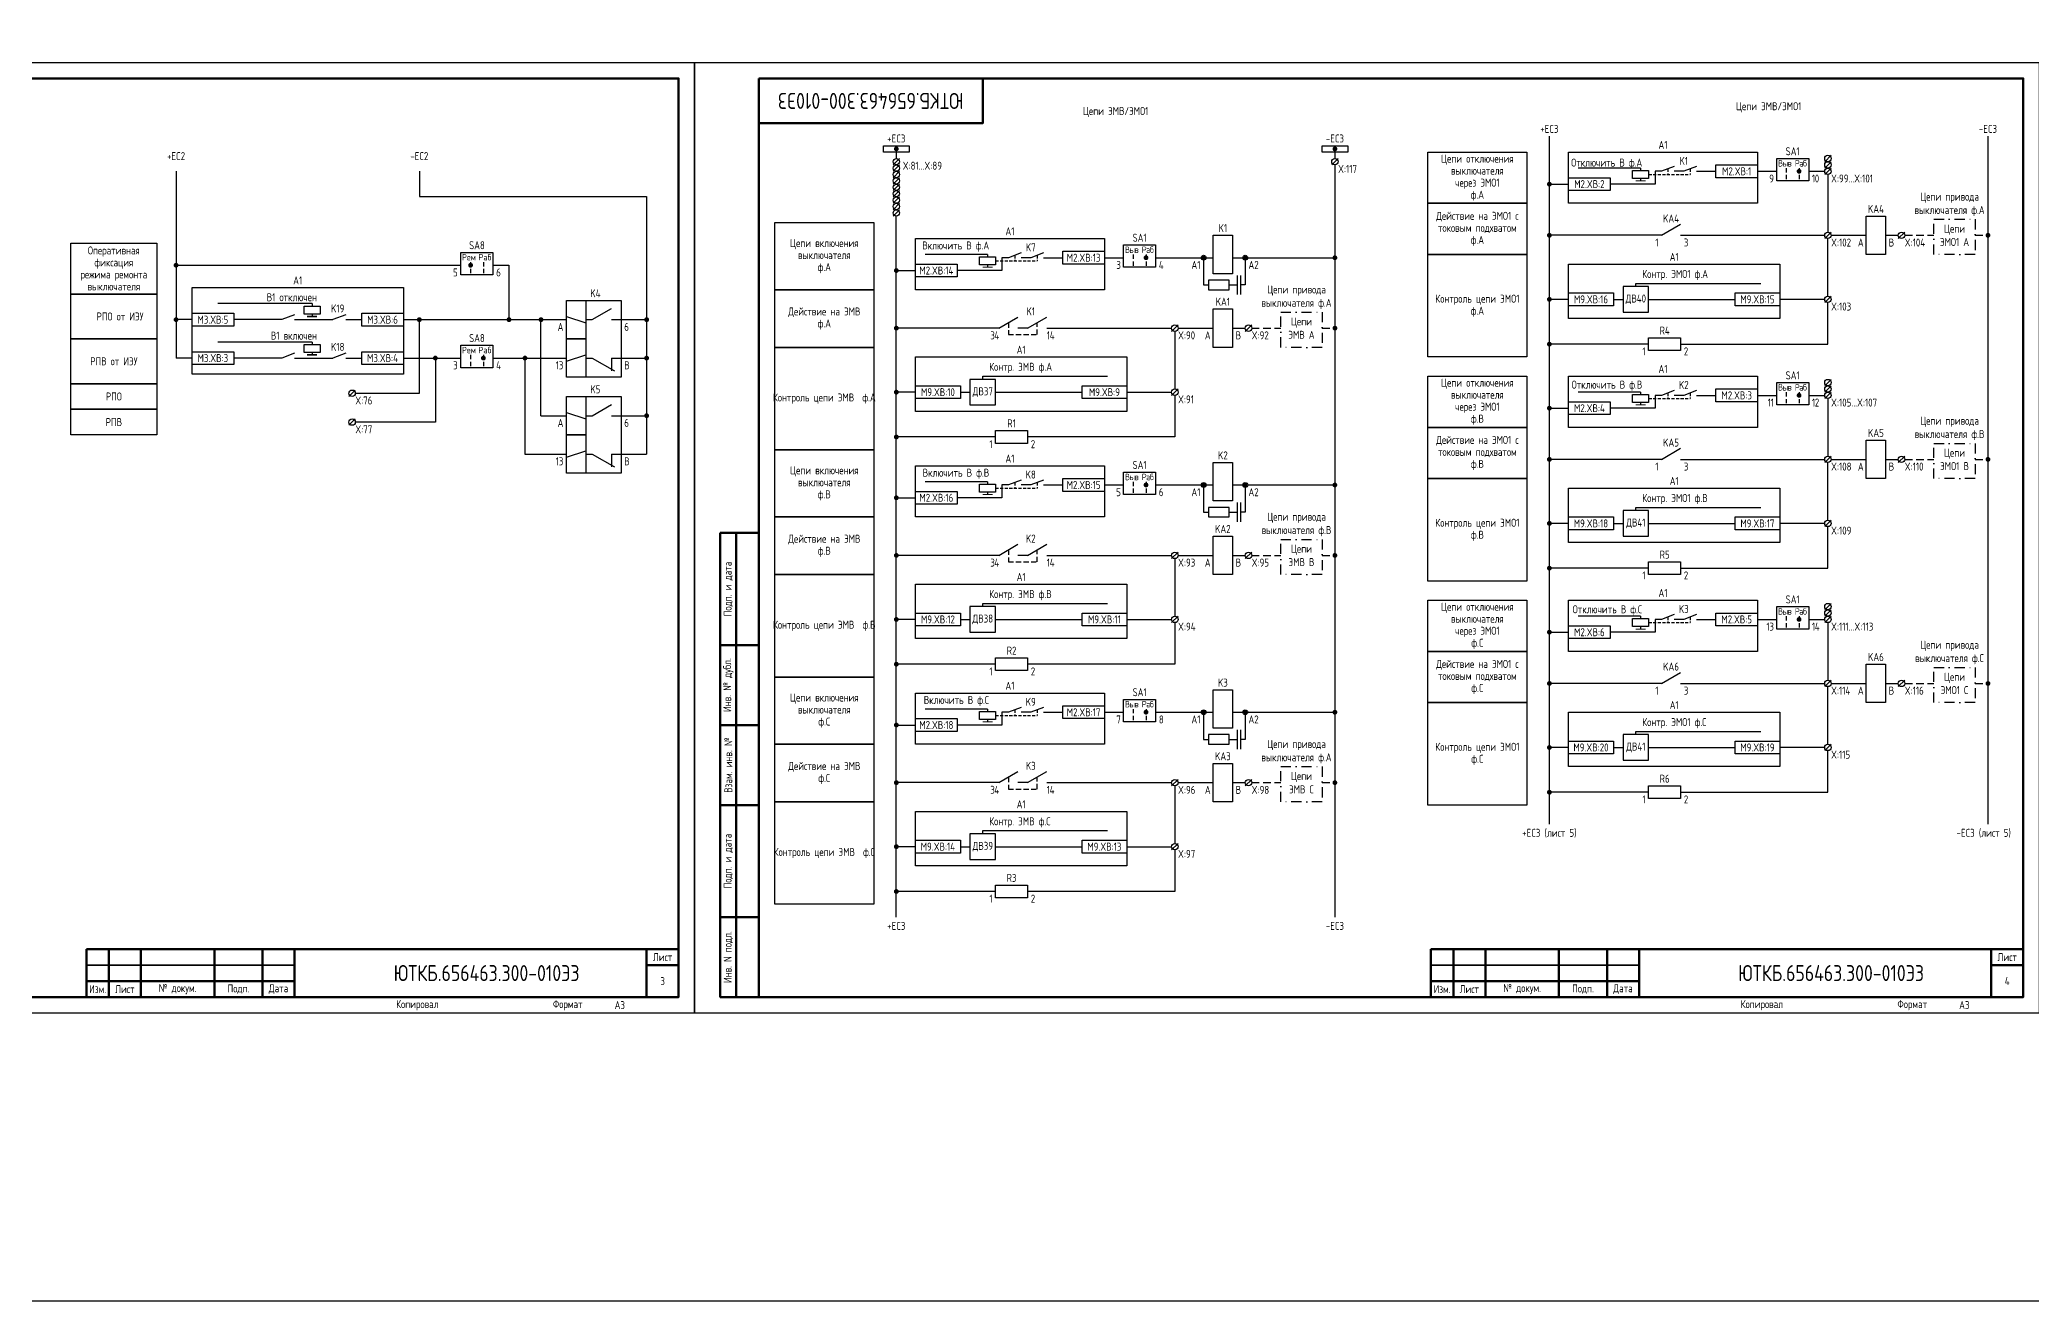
# Model space of a CAD drawing. Header units: millimetres. Extents: x -774 to 4101, y -90 to 618.
# Drawn here: x 1055 to 1678, y -90 to 304 of the extents above; entities that cross this region are included whole.
import ezdxf
from ezdxf.enums import TextEntityAlignment as Align

# ---------------------------------------------------------------- set-up
doc = ezdxf.new("R2010")
doc.units = ezdxf.units.MM
doc.linetypes.add('HIDDEN2', pattern=[4.7625, 3.175, -1.5875])
doc.linetypes.add('штрихпунктирная', pattern=[25.4, 12.7, -6.35, 0, -6.35])
doc.styles.add('Gost_type_A', font='GOST_A.TTF')

# ---------------------------------------------------------------- blocks, each defined once
blk = doc.blocks.new('Формат_А3')
blk.add_lwpolyline([(-420, 297), (0, 297), (0, 0), (-420, 0)], close=True)
at = {"lineweight": 50}
blk.add_lwpolyline([(-400, 292), (-5, 292), (-5, 5), (-400, 5)], close=True, dxfattribs=at)
blk = doc.blocks.new('Штамп малый нижний')
at = {"lineweight": 50}
for points in [[(-185, 15), (-178, 15), (-178, 5), (-185, 5)], [(-178, 15), (-168, 15), (-168, 5), (-178, 5)], [(-168, 15), (-145, 15), (-145, 5), (-168, 5)], [(-145, 15), (-130, 15), (-130, 5), (-145, 5)], [(-130, 15), (-120, 15), (-120, 5), (-130, 5)], [(-120, 15), (-10, 15), (-10, 0), (-120, 0)], [(-10, 15), (0, 15), (0, 10), (-10, 10)], [(-10, 10), (0, 10), (0, 0), (-10, 0)], [(-185, 5), (-178, 5), (-178, 0), (-185, 0)], [(-178, 5), (-168, 5), (-168, 0), (-178, 0)], [(-168, 5), (-145, 5), (-145, 0), (-168, 0)], [(-145, 5), (-130, 5), (-130, 0), (-145, 0)], [(-130, 5), (-120, 5), (-120, 0), (-130, 0)]]:
    blk.add_lwpolyline(points, close=True, dxfattribs=at)
for points in [[(-185, 15), (-178, 15), (-178, 10), (-185, 10)], [(-178, 15), (-168, 15), (-168, 10), (-178, 10)], [(-168, 15), (-145, 15), (-145, 10), (-168, 10)], [(-145, 15), (-130, 15), (-130, 10), (-145, 10)], [(-130, 15), (-120, 15), (-120, 10), (-130, 10)], [(-185, 10), (-178, 10), (-178, 5), (-185, 5)], [(-178, 10), (-168, 10), (-168, 5), (-178, 5)], [(-168, 10), (-145, 10), (-145, 5), (-168, 5)], [(-145, 10), (-130, 10), (-130, 5), (-145, 5)], [(-130, 10), (-120, 10), (-120, 5), (-130, 5)]]:
    blk.add_lwpolyline(points, close=True)
at = {"char_height": 2.5, "style": 'Gost_type_A'}
for s, insert, width, attachment_point in [('Лист', (-5, 12.5), 10, 5), ('Изм.', (-181.5, 2.5), 7, 5), ('Лист', (-173, 2.5), 10, 5), ('№ докум.', (-156.5, 2.5), 23, 5), ('Подп.', (-137.5, 2.5), 15, 5), ('Дата', (-125, 2.5), 10, 5), ('Копировал', (-75, -2.53), 13.1202, 6), ('Формат', (-30, -2.53), 13.1202, 6)]:
    blk.add_mtext(s, dxfattribs=dict(at, insert=insert, width=width, attachment_point=attachment_point))
blk = doc.blocks.new('POINT')
at = {"const_width": 0.75}
blk.add_lwpolyline([(-0.375, 0, 1), (0.375, 0, 1)], format="xyb", close=True, dxfattribs=at)
blk = doc.blocks.new('Переключатель_положение')
for p, q in [((2, 1), (2, -0.34)), ((2, -1.14), (2, -2.49))]:
    blk.add_line(p, q)
blk = doc.blocks.new('Штамп угловой верхний')
at = {"lineweight": 50}
blk.add_lwpolyline([(0, 0), (70, 0), (70, -14), (0, -14)], close=True, dxfattribs=at)
blk = doc.blocks.new('Штамп левый нижний')
at = {"lineweight": 50}
for points in [[(-12, 145), (-7, 145), (-7, 110), (-12, 110)], [(-7, 145), (0, 145), (0, 110), (-7, 110)], [(-12, 110), (-7, 110), (-7, 85), (-12, 85)], [(-7, 110), (0, 110), (0, 85), (-7, 85)], [(-12, 85), (-7, 85), (-7, 60), (-12, 60)], [(-7, 85), (0, 85), (0, 60), (-7, 60)], [(-12, 60), (-7, 60), (-7, 25), (-12, 25)], [(-7, 60), (0, 60), (0, 25), (-7, 25)], [(-12, 25), (-7, 25), (-7, 0), (-12, 0)], [(-7, 25), (0, 25), (0, 0), (-7, 0)]]:
    blk.add_lwpolyline(points, close=True, dxfattribs=at)
at = {"char_height": 2.5, "attachment_point": 5, "rotation": 90, "style": 'Gost_type_A'}
for s, insert, width in [('Подп. и дата', (-9.5, 127.5), 35), ('Инв. № дубл.', (-9.5, 97.5), 25), ('Взам. инв. №', (-9.5, 72.5), 25), ('Подп. и дата', (-9.5, 42.5), 35), ('Инв. N подл.', (-9.5, 12.5), 25)]:
    blk.add_mtext(s, dxfattribs=dict(at, insert=insert, width=width))
blk = doc.blocks.new('Шинка')
blk.add_lwpolyline([(-4, 1), (4, 1), (4, -1), (-4, -1)], close=True)
blk.add_blockref('POINT', (0, 0))

msp = doc.modelspace()

# ---------------------------------------------------------------- hatches: boundary and pattern name
at = {"linetype": 'Continuous', "lineweight": 25, "ltscale": 4.8}
h = msp.add_hatch(color=256, dxfattribs=at)
edge = h.paths.add_edge_path()
edge.add_arc((1419, 236), 0.75, 0, 360)
h = msp.add_hatch(color=256, dxfattribs=at)
edge = h.paths.add_edge_path()
edge.add_arc((1432, 236), 0.75, 0, 360)
h = msp.add_hatch(color=256, dxfattribs=at)
edge = h.paths.add_edge_path()
edge.add_arc((1419, 165), 0.75, 0, 360)
h = msp.add_hatch(color=256, dxfattribs=at)
edge = h.paths.add_edge_path()
edge.add_arc((1432, 165), 0.75, 0, 360)
h = msp.add_hatch(color=256, dxfattribs=at)
edge = h.paths.add_edge_path()
edge.add_arc((1419, 94), 0.75, 0, 360)
h = msp.add_hatch(color=256, dxfattribs=at)
edge = h.paths.add_edge_path()
edge.add_arc((1432, 94), 0.75, 0, 360)

# ---------------------------------------------------------------- linework, layer by layer
for p, q in [((1527, 59.03), (1527, 274)), ((1664, 274), (1663.99, 58.99)), ((1323, 270), (1323, 267)), ((1460, 270), (1460, 267)), ((1615, 268), (1613, 266)), ((1098, 263), (1098, 204.65)), ((1174, 263), (1174, 255.16)), ((1324, 267), (1322, 265)), ((1324, 265), (1322, 263)), ((1324, 263), (1322, 261)), ((1461, 267), (1459, 265)), ((1460, 265), (1460, 30)), ((1555.5, 264), (1536, 264)), ((1555.5, 264), (1555.5, 263.25)), ((1592, 263), (1598, 263)), ((1608, 263), (1613, 263)), ((1615, 266), (1613, 264)), ((1615, 264), (1613, 262)), ((1614, 262), (1614, 244)), ((1174, 255.16), (1245, 255.16)), ((1245, 255.16), (1245, 174.65)), ((1324, 261), (1322, 259)), ((1324, 259), (1322, 257)), ((1324, 257), (1322, 255)), ((1527, 259), (1533, 259)), ((1555.5, 260.75), (1555.5, 260)), ((1324, 255), (1322, 253)), ((1324, 253), (1322, 251)), ((1324, 251), (1322, 249)), ((1323, 30), (1323, 249)), ((1562, 243), (1527, 243)), ((1562, 243), (1568, 246.46)), ((1568, 243), (1613, 243)), ((1615, 244), (1613, 242)), ((1615, 243), (1626, 243)), ((1632, 243), (1636, 243)), ((1638, 244), (1636, 242)), ((1351.5, 237), (1332, 237)), ((1351.5, 237), (1351.5, 236.25)), ((1614, 224), (1614, 242)), ((1098, 233.65), (1187, 233.65)), ((1197, 233.65), (1202, 233.65)), ((1202, 233.65), (1202, 216.65)), ((1323, 232), (1329, 232)), ((1351.5, 233.75), (1351.5, 233)), ((1388, 236), (1394, 236)), ((1404, 236), (1422, 236)), ((1428, 236), (1460, 236)), ((1554, 228), (1593, 228)), ((1554, 227), (1554, 228)), ((1615, 224), (1613, 222)), ((1140.5, 221.65), (1111, 221.65)), ((1140.5, 221.65), (1140.5, 220.9)), ((1140.5, 218.4), (1140.5, 217.65)), ((1228, 216.65), (1234, 220.11)), ((1533, 223), (1527, 223)), ((1547, 223), (1550, 223)), ((1558, 223), (1585, 223)), ((1613, 223), (1599, 223)), ((1614, 220), (1614, 222)), ((1614, 209), (1614, 220)), ((1103, 216.65), (1098, 216.65)), ((1131, 216.65), (1116, 216.65)), ((1135, 216.65), (1147, 216.65)), ((1169, 216.65), (1220, 216.65)), ((1174, 193.65), (1174, 216.65)), ((1212, 186.65), (1212, 216.65)), ((1220, 217.65), (1226, 215.65)), ((1226, 216.65), (1228, 216.65)), ((1234, 216.65), (1245, 216.65)), ((1355, 214), (1323, 214)), ((1355, 214), (1361, 217.46)), ((1364, 214), (1361, 214)), ((1364, 214), (1370, 217.46)), ((1370, 214), (1409, 214)), ((1411, 215), (1409, 213)), ((1410, 213), (1410, 195)), ((1411, 214), (1422, 214)), ((1434, 215), (1432, 213)), ((1140.5, 209.65), (1111, 209.65)), ((1140.5, 209.65), (1140.5, 208.9)), ((1140.5, 206.4), (1140.5, 205.65)), ((1220, 203.65), (1226, 205.65)), ((1558, 209), (1527, 209)), ((1568, 209), (1614, 209)), ((1103, 204.65), (1098, 204.65)), ((1131, 204.65), (1116, 204.65)), ((1135, 204.65), (1147, 204.65)), ((1169, 204.65), (1187, 204.65)), ((1179, 204.65), (1179, 184.65)), ((1197, 204.65), (1220, 204.65)), ((1207, 204.65), (1207, 174.65)), ((1226, 204.65), (1228, 204.65)), ((1228, 204.65), (1234.92, 200.65)), ((1234, 204.65), (1245, 204.65)), ((1234, 204.65), (1234, 200.65)), ((1154, 194.65), (1152, 192.65)), ((1154.01, 193.65), (1174, 193.65)), ((1329, 194), (1323, 194)), ((1343, 194), (1346, 194)), ((1350, 199), (1389, 199)), ((1350, 198), (1350, 199)), ((1354, 194), (1381, 194)), ((1395, 194), (1409, 194)), ((1411, 195), (1409, 193)), ((1410, 193), (1410, 192)), ((1555.5, 194), (1536, 194)), ((1555.5, 194), (1555.5, 193.25)), ((1592, 193), (1598, 193)), ((1608, 193), (1613, 193)), ((1615, 198), (1613, 196)), ((1615, 196), (1613, 194)), ((1615, 194), (1613, 192)), ((1212, 186.65), (1220, 186.65)), ((1220, 187.65), (1226, 185.65)), ((1226, 186.65), (1228, 186.65)), ((1228, 186.65), (1234, 190.11)), ((1234, 186.65), (1245, 186.65)), ((1410, 192), (1410, 180)), ((1527, 189), (1533, 189)), ((1555.5, 190.75), (1555.5, 190)), ((1614, 192), (1614, 174)), ((1154, 185.65), (1152, 183.65)), ((1179, 184.65), (1154.01, 184.65)), ((1207, 174.65), (1220, 174.65)), ((1220, 173.65), (1226, 175.65)), ((1226, 174.65), (1228, 174.65)), ((1228, 174.65), (1234.92, 170.65)), ((1234, 174.65), (1245, 174.65)), ((1234, 174.65), (1234, 170.65)), ((1354, 180), (1323, 180)), ((1410, 180), (1364, 180)), ((1562, 173), (1568, 176.46)), ((1562, 173), (1527, 173)), ((1568, 173), (1613, 173)), ((1615, 174), (1613, 172)), ((1614, 154), (1614, 172)), ((1615, 173), (1626, 173)), ((1632, 173), (1636, 173)), ((1638, 174), (1636, 172)), ((1351.5, 166), (1332, 166)), ((1351.5, 166), (1351.5, 165.25)), ((1351.5, 162.75), (1351.5, 162)), ((1388, 165), (1394, 165)), ((1404, 165), (1422, 165)), ((1428, 165), (1460, 165)), ((1323, 161), (1329, 161)), ((1554, 158), (1593, 158)), ((1554, 157), (1554, 158)), ((1533, 153), (1527, 153)), ((1547, 153), (1550, 153)), ((1558, 153), (1585, 153)), ((1613, 153), (1599, 153)), ((1615, 154), (1613, 152)), ((1614, 150), (1614, 152)), ((1614, 139), (1614, 150)), ((1355, 143), (1361, 146.46)), ((1364, 143), (1370, 146.46)), ((1411, 144), (1409, 142)), ((1434, 144), (1432, 142)), ((1355, 143), (1323, 143)), ((1364, 143), (1361, 143)), ((1370, 143), (1409, 143)), ((1410, 142), (1410, 124)), ((1411, 143), (1422, 143)), ((1428, 143), (1432, 143)), ((1558, 139), (1527, 139)), ((1568, 139), (1614, 139)), ((1350, 128), (1389, 128)), ((1350, 127), (1350, 128)), ((1615, 128), (1613, 126)), ((1615, 126), (1613, 124)), ((1329, 123), (1323, 123)), ((1343, 123), (1346, 123)), ((1354, 123), (1381, 123)), ((1395, 123), (1409, 123)), ((1411, 124), (1409, 122)), ((1410, 122), (1410, 121)), ((1410, 121), (1410, 109)), ((1527, 119), (1533, 119)), ((1555.5, 124), (1536, 124)), ((1555.5, 124), (1555.5, 123.25)), ((1555.5, 120.75), (1555.5, 120)), ((1592, 123), (1598, 123)), ((1608, 123), (1613, 123)), ((1615, 124), (1613, 122)), ((1614, 122), (1614, 104)), ((1354, 109), (1323, 109)), ((1410, 109), (1364, 109)), ((1562, 103), (1568, 106.46)), ((1562, 103), (1527, 103)), ((1568, 103), (1613, 103)), ((1615, 104), (1613, 102)), ((1614, 84), (1614, 102)), ((1615, 103), (1626, 103)), ((1632, 103), (1636, 103)), ((1638, 104), (1636, 102)), ((1351.5, 95), (1332, 95)), ((1351.5, 95), (1351.5, 94.25)), ((1388, 94), (1394, 94)), ((1404, 94), (1422, 94)), ((1428, 94), (1460, 94)), ((1323, 90), (1329, 90)), ((1351.5, 91.75), (1351.5, 91)), ((1554, 88), (1593, 88)), ((1554, 87), (1554, 88)), ((1533, 83), (1527, 83)), ((1547, 83), (1550, 83)), ((1558, 83), (1585, 83)), ((1613, 83), (1599, 83)), ((1615, 84), (1613, 82)), ((1614, 80), (1614, 82)), ((1355, 72), (1361, 75.46)), ((1364, 72), (1370, 75.46)), ((1614, 69), (1614, 80)), ((1355, 72), (1323, 72)), ((1364, 72), (1361, 72)), ((1370, 72), (1409, 72)), ((1411, 73), (1409, 71)), ((1410, 71), (1410, 53)), ((1411, 72), (1422, 72)), ((1428, 72), (1432, 72)), ((1434, 73), (1432, 71)), ((1558, 69), (1527, 69)), ((1568, 69), (1614, 69)), ((1350, 57), (1389, 57)), ((1350, 56), (1350, 57)), ((1329, 52), (1323, 52)), ((1343, 52), (1346, 52)), ((1354, 52), (1381, 52)), ((1395, 52), (1409, 52)), ((1411, 53), (1409, 51)), ((1410, 51), (1410, 50)), ((1410, 50), (1410, 38)), ((1354, 38), (1323, 38)), ((1410, 38), (1364, 38))]:
    msp.add_line(p, q)
at = {"color": 0, "linetype": 'HIDDEN2', "ltscale": 0.3}
for p, q in [((1558, 262), (1571, 262)), ((1564, 263.75), (1564, 262.08)), ((1571, 263.75), (1571, 262)), ((1360, 236.75), (1360, 235.08)), ((1367, 236.75), (1367, 235)), ((1354, 235), (1367, 235)), ((1564, 193.75), (1564, 192.08)), ((1571, 193.75), (1571, 192)), ((1558, 192), (1571, 192)), ((1354, 164), (1367, 164)), ((1360, 165.75), (1360, 164.08)), ((1367, 165.75), (1367, 164)), ((1558, 122), (1571, 122)), ((1564, 123.75), (1564, 122.08)), ((1571, 123.75), (1571, 122)), ((1360, 94.75), (1360, 93.08)), ((1367, 94.75), (1367, 93)), ((1354, 93), (1367, 93))]:
    msp.add_line(p, q, dxfattribs=at)
at = {"color": 0, "linetype": 'Continuous', "lineweight": 25, "ltscale": 1.08}
for p, q in [((1562, 263), (1560, 263)), ((1560, 263), (1560, 259)), ((1569, 263), (1566, 263)), ((1573, 263), (1579, 263)), ((1560, 259), (1546, 259)), ((1356, 232), (1342, 232)), ((1358, 236), (1356, 236)), ((1356, 236), (1356, 232)), ((1365, 236), (1362, 236)), ((1369, 236), (1375, 236)), ((1562, 193), (1560, 193)), ((1560, 193), (1560, 189)), ((1569, 193), (1566, 193)), ((1573, 193), (1579, 193)), ((1560, 189), (1546, 189)), ((1358, 165), (1356, 165)), ((1356, 165), (1356, 161)), ((1365, 165), (1362, 165)), ((1369, 165), (1375, 165)), ((1356, 161), (1342, 161)), ((1560, 119), (1546, 119)), ((1562, 123), (1560, 123)), ((1560, 123), (1560, 119)), ((1569, 123), (1566, 123)), ((1573, 123), (1579, 123)), ((1358, 94), (1356, 94)), ((1356, 94), (1356, 90)), ((1365, 94), (1362, 94)), ((1369, 94), (1375, 94)), ((1356, 90), (1342, 90))]:
    msp.add_line(p, q, dxfattribs=at)
at = {"color": 0, "linetype": 'Continuous', "lineweight": 25, "ltscale": 4.32}
for p, q in [((1566, 264.5), (1562, 263)), ((1573, 264.5), (1569, 263)), ((1362, 237.5), (1358, 236)), ((1369, 237.5), (1365, 236)), ((1566, 194.5), (1562, 193)), ((1573, 194.5), (1569, 193)), ((1362, 166.5), (1358, 165)), ((1369, 166.5), (1365, 165)), ((1566, 124.5), (1562, 123)), ((1573, 124.5), (1569, 123)), ((1362, 95.5), (1358, 94)), ((1369, 95.5), (1365, 94))]:
    msp.add_line(p, q, dxfattribs=at)
at = {"linetype": 'HIDDEN2', "ltscale": 0.75}
for p, q in [((1638, 243), (1647.11, 243)), ((1660, 243), (1664, 243)), ((1434, 214), (1443.11, 214)), ((1456, 214), (1460, 214)), ((1638, 173), (1647.11, 173)), ((1660, 173), (1664, 173)), ((1434, 143), (1443.11, 143)), ((1456, 143), (1460, 143)), ((1638, 103), (1647.11, 103)), ((1660, 103), (1664, 103)), ((1434, 72), (1443.11, 72)), ((1456, 72), (1460, 72))]:
    msp.add_line(p, q, dxfattribs=at)
at = {"linetype": 'Continuous', "lineweight": 25, "ltscale": 4.8}
for p, q in [((1419, 236), (1419, 227.5)), ((1429.5, 230.5), (1429.5, 224.5)), ((1430.5, 230.5), (1430.5, 224.5)), ((1432, 236), (1432, 227.5)), ((1419, 227.5), (1420.5, 227.5)), ((1427, 227.5), (1429.5, 227.5)), ((1432, 227.5), (1430.5, 227.5)), ((1419, 165), (1419, 156.5)), ((1432, 165), (1432, 156.5)), ((1419, 156.5), (1420.5, 156.5)), ((1427, 156.5), (1429.5, 156.5)), ((1429.5, 159.5), (1429.5, 153.5)), ((1430.5, 159.5), (1430.5, 153.5)), ((1432, 156.5), (1430.5, 156.5)), ((1419, 94), (1419, 85.5)), ((1432, 94), (1432, 85.5)), ((1429.5, 88.5), (1429.5, 82.5)), ((1430.5, 88.5), (1430.5, 82.5)), ((1419, 85.5), (1420.5, 85.5)), ((1427, 85.5), (1429.5, 85.5)), ((1432, 85.5), (1430.5, 85.5))]:
    msp.add_line(p, q, dxfattribs=at)
at = {"ltscale": 4.32}
for p, q in [((1135, 218.15), (1131, 216.65)), ((1151, 218.15), (1147, 216.65)), ((1135, 206.15), (1131, 204.65)), ((1151, 206.15), (1147, 204.65))]:
    msp.add_line(p, q, dxfattribs=at)
at = {"ltscale": 1.08}
for p, q in [((1151, 216.65), (1156, 216.65)), ((1151, 204.65), (1156, 204.65))]:
    msp.add_line(p, q, dxfattribs=at)
at = {"color": 0, "linetype": 'HIDDEN2', "ltscale": 0.5}
for p, q in [((1358, 215.73), (1358, 212)), ((1358, 212), (1367, 212)), ((1367, 212), (1367, 215.73)), ((1358, 144.73), (1358, 141)), ((1367, 141), (1367, 144.73)), ((1358, 141), (1367, 141)), ((1358, 73.73), (1358, 70)), ((1358, 70), (1367, 70)), ((1367, 70), (1367, 73.73))]:
    msp.add_line(p, q, dxfattribs=at)
at = {"color": 6}
msp.add_line((1428, 214), (1432, 214), dxfattribs=at)
at = {"color": 3}
msp.add_lwpolyline([(-774, 618), (4101, 618), (4101, -90), (-774, -90)], close=True, dxfattribs=at)
at = {"lineweight": 25}
for points in [[(1520, 253), (1489, 253), (1489, 269), (1520, 269)], [(1520, 237), (1489, 237), (1489, 253), (1520, 253)], [(1316, 226), (1285, 226), (1285, 247), (1316, 247)], [(1520, 205), (1489, 205), (1489, 237), (1520, 237)], [(1316, 208), (1285, 208), (1285, 226), (1316, 226)], [(1316, 176), (1285, 176), (1285, 208), (1316, 208)], [(1520, 183), (1489, 183), (1489, 199), (1520, 199)], [(1520, 167), (1489, 167), (1489, 183), (1520, 183)], [(1316, 155), (1285, 155), (1285, 176), (1316, 176)], [(1520, 135), (1489, 135), (1489, 167), (1520, 167)], [(1316, 137), (1285, 137), (1285, 155), (1316, 155)], [(1316, 105), (1285, 105), (1285, 137), (1316, 137)], [(1520, 113), (1489, 113), (1489, 129), (1520, 129)], [(1520, 97), (1489, 97), (1489, 113), (1520, 113)], [(1316, 84), (1285, 84), (1285, 105), (1316, 105)], [(1520, 65), (1489, 65), (1489, 97), (1520, 97)], [(1316, 66), (1285, 66), (1285, 84), (1316, 84)], [(1316, 34), (1285, 34), (1285, 66), (1316, 66)]]:
    msp.add_lwpolyline(points, close=True, dxfattribs=at)
for points in [[(1533, 269), (1592, 269), (1592, 253), (1533, 253)], [(1558, 263.25), (1558, 260.75), (1553, 260.75), (1553, 263.25)], [(1579, 265), (1592, 265), (1592, 261), (1579, 261)], [(1598, 267), (1608, 267), (1608, 260), (1598, 260)], [(1533, 261), (1546, 261), (1546, 257), (1533, 257)], [(1626, 249), (1632, 249), (1632, 237), (1626, 237)], [(1422, 243), (1428, 243), (1428, 231), (1422, 231)], [(1092, 224.65), (1065.14, 224.65), (1065.14, 240.58), (1092, 240.58)], [(1187, 237.65), (1197, 237.65), (1197, 230.65), (1187, 230.65)], [(1329, 242), (1388, 242), (1388, 226), (1329, 226)], [(1375, 238), (1388, 238), (1388, 234), (1375, 234)], [(1394, 240), (1404, 240), (1404, 233), (1394, 233)], [(1329, 234), (1342, 234), (1342, 230), (1329, 230)], [(1354, 236.25), (1354, 233.75), (1349, 233.75), (1349, 236.25)], [(1533, 234), (1599, 234), (1599, 217), (1533, 217)], [(1092, 210.65), (1065.14, 210.65), (1065.14, 224.65), (1092, 224.65)], [(1103, 226.65), (1169, 226.65), (1169, 199.65), (1103, 199.65)], [(1533, 225), (1547, 225), (1547, 221), (1533, 221)], [(1585, 225), (1599, 225), (1599, 221), (1585, 221)], [(1103, 218.65), (1116, 218.65), (1116, 214.65), (1103, 214.65)], [(1143, 220.9), (1143, 218.4), (1138, 218.4), (1138, 220.9)], [(1156, 218.65), (1169, 218.65), (1169, 214.65), (1156, 214.65)], [(1220, 222.65), (1237, 222.65), (1237, 198.65), (1220, 198.65)], [(1220, 222.65), (1226, 222.65), (1226, 210.65), (1220, 210.65)], [(1142, 217.65), (1139, 217.65)], [(1092, 196.65), (1065.14, 196.65), (1065.14, 210.65), (1092, 210.65)], [(1103, 206.65), (1116, 206.65), (1116, 202.65), (1103, 202.65)], [(1143, 208.9), (1143, 206.4), (1138, 206.4), (1138, 208.9)], [(1142, 205.65), (1139, 205.65)], [(1156, 206.65), (1169, 206.65), (1169, 202.65), (1156, 202.65)], [(1187, 208.65), (1197, 208.65), (1197, 201.65), (1187, 201.65)], [(1220, 210.65), (1226, 210.65), (1226, 198.65), (1220, 198.65)], [(1558, 211), (1568, 211), (1568, 207), (1558, 207)], [(1329, 205), (1395, 205), (1395, 188), (1329, 188)], [(1092, 188.65), (1065.14, 188.65), (1065.14, 196.65), (1092, 196.65)], [(1329, 196), (1343, 196), (1343, 192), (1329, 192)], [(1381, 196), (1395, 196), (1395, 192), (1381, 192)], [(1533, 199), (1592, 199), (1592, 183), (1533, 183)], [(1558, 193.25), (1558, 190.75), (1553, 190.75), (1553, 193.25)], [(1579, 195), (1592, 195), (1592, 191), (1579, 191)], [(1598, 197), (1608, 197), (1608, 190), (1598, 190)], [(1092, 180.65), (1065.14, 180.65), (1065.14, 188.65), (1092, 188.65)], [(1220, 192.65), (1237, 192.65), (1237, 168.65), (1220, 168.65)], [(1220, 192.65), (1226, 192.65), (1226, 180.65), (1220, 180.65)], [(1533, 191), (1546, 191), (1546, 187), (1533, 187)], [(1220, 180.65), (1226, 180.65), (1226, 168.65), (1220, 168.65)], [(1354, 182), (1364, 182), (1364, 178), (1354, 178)], [(1626, 179), (1632, 179), (1632, 167), (1626, 167)], [(1329, 171), (1388, 171), (1388, 155), (1329, 155)], [(1394, 169), (1404, 169), (1404, 162), (1394, 162)], [(1422, 172), (1428, 172), (1428, 160), (1422, 160)], [(1329, 163), (1342, 163), (1342, 159), (1329, 159)], [(1354, 165.25), (1354, 162.75), (1349, 162.75), (1349, 165.25)], [(1375, 167), (1388, 167), (1388, 163), (1375, 163)], [(1533, 164), (1599, 164), (1599, 147), (1533, 147)], [(1533, 155), (1547, 155), (1547, 151), (1533, 151)], [(1585, 155), (1599, 155), (1599, 151), (1585, 151)], [(1558, 141), (1568, 141), (1568, 137), (1558, 137)], [(1329, 134), (1395, 134), (1395, 117), (1329, 117)], [(1329, 125), (1343, 125), (1343, 121), (1329, 121)], [(1381, 125), (1395, 125), (1395, 121), (1381, 121)], [(1533, 129), (1592, 129), (1592, 113), (1533, 113)], [(1579, 125), (1592, 125), (1592, 121), (1579, 121)], [(1598, 127), (1608, 127), (1608, 120), (1598, 120)], [(1533, 121), (1546, 121), (1546, 117), (1533, 117)], [(1558, 123.25), (1558, 120.75), (1553, 120.75), (1553, 123.25)], [(1354, 111), (1364, 111), (1364, 107), (1354, 107)], [(1626, 109), (1632, 109), (1632, 97), (1626, 97)], [(1329, 100), (1388, 100), (1388, 84), (1329, 84)], [(1422, 101), (1428, 101), (1428, 89), (1422, 89)], [(1354, 94.25), (1354, 91.75), (1349, 91.75), (1349, 94.25)], [(1375, 96), (1388, 96), (1388, 92), (1375, 92)], [(1394, 98), (1404, 98), (1404, 91), (1394, 91)], [(1533, 94), (1599, 94), (1599, 77), (1533, 77)], [(1329, 92), (1342, 92), (1342, 88), (1329, 88)], [(1533, 85), (1547, 85), (1547, 81), (1533, 81)], [(1585, 85), (1599, 85), (1599, 81), (1585, 81)], [(1558, 71), (1568, 71), (1568, 67), (1558, 67)], [(1329, 63), (1395, 63), (1395, 46), (1329, 46)], [(1329, 54), (1343, 54), (1343, 50), (1329, 50)], [(1381, 54), (1395, 54), (1395, 50), (1381, 50)], [(1354, 40), (1364, 40), (1364, 36), (1354, 36)]]:
    msp.add_lwpolyline(points, close=True)
at = {"lineweight": 18}
for points in [[(1557, 260), (1554, 260)], [(1353, 233), (1350, 233)], [(1557, 190), (1554, 190)], [(1353, 162), (1350, 162)], [(1557, 120), (1554, 120)], [(1353, 91), (1350, 91)]]:
    msp.add_lwpolyline(points, close=True, dxfattribs=at)
at = {"linetype": 'штрихпунктирная', "ltscale": 0.25}
for points in [[(1647.11, 248), (1660, 248), (1660, 237), (1647.11, 237)], [(1443.11, 219), (1456, 219), (1456, 208), (1443.11, 208)], [(1647.11, 178), (1660, 178), (1660, 167), (1647.11, 167)], [(1443.11, 148), (1456, 148), (1456, 137), (1443.11, 137)], [(1647.11, 108), (1660, 108), (1660, 97), (1647.11, 97)], [(1443.11, 77), (1456, 77), (1456, 66), (1443.11, 66)]]:
    msp.add_lwpolyline(points, close=True, dxfattribs=at)
at = {"linetype": 'Continuous', "lineweight": 25, "ltscale": 4.8}
for points in [[(1420.5, 226), (1427, 226), (1427, 229), (1420.5, 229)], [(1420.5, 155), (1427, 155), (1427, 158), (1420.5, 158)], [(1420.5, 84), (1427, 84), (1427, 87), (1420.5, 87)]]:
    msp.add_lwpolyline(points, close=True, dxfattribs=at)
at = {"ltscale": 4}
for points in [[(1550, 219), (1558, 219), (1558, 227), (1550, 227)], [(1346, 190), (1354, 190), (1354, 198), (1346, 198)], [(1550, 149), (1558, 149), (1558, 157), (1550, 157)], [(1346, 119), (1354, 119), (1354, 127), (1346, 127)], [(1550, 79), (1558, 79), (1558, 87), (1550, 87)], [(1346, 48), (1354, 48), (1354, 56), (1346, 56)]]:
    msp.add_lwpolyline(points, close=True, dxfattribs=at)
at = {"color": 6}
for points in [[(1422, 220), (1428, 220), (1428, 208), (1422, 208)], [(1422, 149), (1428, 149), (1428, 137), (1422, 137)], [(1422, 78), (1428, 78), (1428, 66), (1422, 66)]]:
    msp.add_lwpolyline(points, close=True, dxfattribs=at)
for centre in [(1614, 267), (1323, 266), (1323, 264), (1323, 262), (1460, 266), (1614, 265), (1614, 263), (1323, 260), (1323, 258), (1323, 256), (1323, 254), (1323, 252), (1323, 250), (1614, 243), (1637, 243), (1614, 223), (1410, 214), (1433, 214), (1153, 193.65), (1410, 194), (1614, 197), (1614, 195), (1614, 193), (1153, 184.65), (1614, 173), (1637, 173), (1614, 153), (1410, 143), (1433, 143), (1614, 127), (1614, 125), (1410, 123), (1614, 123), (1614, 103), (1637, 103), (1614, 83), (1410, 72), (1433, 72), (1410, 52)]:
    msp.add_circle(centre, 1)
at = {"linetype": 'Continuous', "lineweight": 25, "ltscale": 4.8}
for centre in [(1419, 236), (1432, 236), (1419, 165), (1432, 165), (1419, 94), (1432, 94)]:
    msp.add_circle(centre, 0.75, dxfattribs=at)

# ---------------------------------------------------------------- block references
for name, p in [('Формат_А3', (1260, 0)), ('Штамп угловой верхний', (1280, 292)), ('Шинка', (1323, 270)), ('Шинка', (1460, 270)), ('Переключатель_положение', (1599, 263)), ('POINT', (1605, 263)), ('Переключатель_положение', (1603, 263)), ('POINT', (1527, 259)), ('POINT', (1527, 243)), ('POINT', (1664, 243)), ('Переключатель_положение', (1395, 236)), ('POINT', (1401, 236)), ('Переключатель_положение', (1399, 236)), ('POINT', (1460, 236)), ('POINT', (1098, 233.65)), ('POINT', (1190, 233.65)), ('Переключатель_положение', (1188, 233.65)), ('Переключатель_положение', (1192, 233.65)), ('POINT', (1323, 232)), ('POINT', (1527, 223)), ('POINT', (1098, 216.65)), ('POINT', (1174, 216.65)), ('POINT', (1202, 216.65)), ('POINT', (1245, 216.65)), ('POINT', (1323, 214)), ('POINT', (1460, 214)), ('POINT', (1179, 204.65)), ('Переключатель_положение', (1188, 204.65)), ('POINT', (1194, 204.65)), ('Переключатель_положение', (1192, 204.65)), ('POINT', (1245, 204.65)), ('POINT', (1527, 209)), ('POINT', (1323, 194)), ('Переключатель_положение', (1599, 193)), ('POINT', (1605, 193)), ('Переключатель_положение', (1603, 193)), ('POINT', (1245, 186.65)), ('POINT', (1527, 189)), ('POINT', (1323, 180)), ('POINT', (1527, 173)), ('POINT', (1664, 173)), ('POINT', (1323, 161)), ('Переключатель_положение', (1395, 165)), ('POINT', (1401, 165)), ('Переключатель_положение', (1399, 165)), ('POINT', (1460, 165)), ('POINT', (1527, 153)), ('POINT', (1323, 143)), ('POINT', (1460, 143)), ('POINT', (1527, 139)), ('POINT', (1323, 123)), ('POINT', (1527, 119)), ('Переключатель_положение', (1599, 123)), ('POINT', (1605, 123)), ('Переключатель_положение', (1603, 123)), ('POINT', (1323, 109)), ('POINT', (1527, 103)), ('POINT', (1664, 103)), ('Переключатель_положение', (1395, 94)), ('POINT', (1401, 94)), ('Переключатель_положение', (1399, 94)), ('POINT', (1460, 94)), ('POINT', (1323, 90)), ('POINT', (1527, 83)), ('POINT', (1323, 72)), ('POINT', (1460, 72)), ('POINT', (1527, 69)), ('POINT', (1323, 52)), ('POINT', (1323, 38)), ('Штамп малый нижний', (1255, 5))]:
    msp.add_blockref(name, p)
at = {"color": 1}
for name, p in [('Формат_А3', (1680, 0)), ('Штамп левый нижний', (1280, 5)), ('Штамп малый нижний', (1675, 5))]:
    msp.add_blockref(name, p, dxfattribs=at)
at = {"xscale": -1}
for p in [(1212, 216.65), (1207, 204.65)]:
    msp.add_blockref('POINT', p, dxfattribs=at)

# ---------------------------------------------------------------- texts
at = {"style": 'Gost_type_A'}
for p in [(1418, 235), (1418, 164), (1418, 93)]:
    msp.add_text('A1', height=2.5, dxfattribs=at).set_placement(p, align=Align.TOP_RIGHT)
for p in [(1433, 235), (1433, 164), (1433, 93)]:
    msp.add_text('A2', height=2.5, dxfattribs=at).set_placement(p, align=Align.TOP_LEFT)
at = {"insert": (1315, 285), "char_height": 5, "width": 70, "attachment_point": 5, "rotation": 180, "style": 'Gost_type_A'}
msp.add_mtext('ЮТКБ.656463.300-010Э3', dxfattribs=at)
at = {"lineweight": 25, "char_height": 2.5, "line_spacing_factor": 0.9, "style": 'Gost_type_A'}
for s, insert, width, attachment_point in [('Цепи ЭМВ/ЭМО1', (1391.5, 281.5), 137, 5), ('Цепи ЭМВ/ЭМО1', (1595.5, 283), 136.998, 5), ('Цепи отключения выключателя\\Pчерез ЭМО1\\Pф.А', (1504.5, 261), 31, 5), ('A1', (1562.49, 270), 59, 8), ('X:81...X:89', (1325, 266), 16, 1), ('X:117', (1461, 265), 8, 1), ('X:99...X:101', (1615, 262), 8.9978, 1), ('Действие на ЭМО1 с токовым подхватом\\Pф.А', (1504.5, 245), 31, 5), ('A1', (1358.49, 243), 59, 8), ('Цепи включения выключателя\\Pф.А', (1300.5, 236.5), 31, 5), ('A1', (1566, 235), 65.9942, 8), ('X:102', (1615, 242), 8.9978, 1), ('X:104', (1638, 242), 8, 1), ('Контроль цепи ЭМО1\\Pф.А', (1504.5, 221), 31, 5), ('Действие на ЭМВ\\Pф.А', (1300.5, 217), 31, 5), ('X:103', (1615, 222), 8, 1), ('X:90', (1411, 213), 8, 1), ('X:92', (1434, 213), 8, 1), ('R4', (1563, 212), 10, 8), ('A1', (1362, 206), 66.0058, 8), ('{\\T0.9;1}', (1557, 208), 5, 3), ('{\\T0.9;2}', (1569, 208), 5, 1), ('A1', (1562.49, 200), 59, 8), ('Контроль цепи ЭМВ  ф.А', (1300.5, 192), 31, 5), ('X:91', (1411, 193), 8, 1), ('Цепи отключения выключателя\\Pчерез ЭМО1\\Pф.В', (1504.5, 191), 31, 5), ('X:105...X:107', (1615, 192), 8.9978, 1), ('R1', (1359, 183), 10, 8), ('{\\T0.9;1}', (1353, 179), 5, 3), ('A1', (1358.49, 172), 59, 8), ('{\\T0.9;2}', (1365, 179), 5, 1), ('Действие на ЭМО1 с токовым подхватом\\Pф.В', (1504.5, 175), 31, 5), ('Цепи включения выключателя\\Pф.B', (1300.5, 165.5), 31, 5), ('X:108', (1615, 172), 8.9978, 1), ('X:110', (1638, 172), 8, 1), ('A1', (1566, 165), 65.9942, 8), ('Действие на ЭМВ\\Pф.B', (1300.5, 146), 31, 5), ('Контроль цепи ЭМО1\\Pф.В', (1504.5, 151), 31, 5), ('X:109', (1615, 152), 8, 1), ('R5', (1563, 142), 10, 8), ('A1', (1362, 135), 66.0058, 8), ('X:93', (1411, 142), 8, 1), ('X:95', (1434, 142), 8, 1), ('{\\T0.9;1}', (1557, 138), 5, 3), ('{\\T0.9;2}', (1569, 138), 5, 1), ('A1', (1562.49, 130), 59, 8), ('Цепи отключения выключателя\\Pчерез ЭМО1\\Pф.C', (1504.5, 121), 31, 5), ('Контроль цепи ЭМВ  ф.B', (1300.5, 121), 31, 5), ('X:94', (1411, 122), 8, 1), ('X:111...X:113', (1615, 122), 8.9978, 1), ('R2', (1359, 112), 10, 8), ('{\\T0.9;1}', (1353, 108), 5, 3), ('{\\T0.9;2}', (1365, 108), 5, 1), ('Действие на ЭМО1 с токовым подхватом\\Pф.C', (1504.5, 105), 31, 5), ('Цепи включения выключателя\\Pф.С', (1300.5, 94.5), 31, 5), ('A1', (1358.49, 101), 59, 8), ('X:114', (1615, 102), 8.9978, 1), ('X:116', (1638, 102), 8, 1), ('A1', (1566, 95), 65.9942, 8), ('Контроль цепи ЭМО1\\Pф.C', (1504.5, 81), 31, 5), ('X:115', (1615, 82), 8, 1), ('Действие на ЭМВ\\Pф.С', (1300.5, 75), 31, 5), ('X:96', (1411, 71), 8, 1), ('X:98', (1434, 71), 8, 1), ('R6', (1563, 72), 10, 8), ('A1', (1362, 64), 66.0058, 8), ('{\\T0.9;1}', (1557, 68), 5, 3), ('{\\T0.9;2}', (1569, 68), 5, 1), ('Контроль цепи ЭМВ  ф.С', (1300.5, 50), 31, 5), ('X:97', (1411, 51), 8, 1), ('R3', (1359, 41), 10, 8), ('{\\T0.9;1}', (1353, 37), 5, 3), ('{\\T0.9;2}', (1365, 37), 5, 1)]:
    msp.add_mtext(s, dxfattribs=dict(at, insert=insert, width=width, attachment_point=attachment_point))
at = {"style": 'Gost_type_A'}
for s, insert, char_height, width, attachment_point in [('+EC3', (1323, 272), 2.5, 10, 8), ('-EC3', (1460, 272), 2.5, 10, 8), ('+EC3', (1527, 275), 2.5, 10, 8), ('-EC3', (1664, 275), 2.5, 10, 8), ('+EC2', (1098, 266.5), 2.5, 10, 8), ('-EC2', (1174, 266.5), 2.5, 10, 8), ('K1', (1568.99, 265), 2.5, 6, 8), ('SA1', (1603, 268), 2.5, 10, 8), ('Отключить В ф.А', (1556, 265.38), 2.5, 23.0044, 6), ('М2.XВ:1', (1585.5, 263), 2.5, 13, 5), ('{\\T0.9;9}', (1597, 262), 2.5, 5, 3), ('{\\T0.9;Выв}', (1600.5, 265.5), 2, 5, 5), ('{\\T0.9;Раб}', (1605.5, 265.5), 2, 5, 5), ('{\\T0.9;10}', (1609, 262), 2.5, 5, 1), ('М2.XВ:2', (1539.5, 259), 2.5, 13, 5), ('Цепи привода\\Pвыключателя ф.А', (1652, 249), 2.5, 23, 8), ('KA4', (1565, 247), 2.5, 18, 8), ('KA4', (1629, 250), 2.5, 18, 8), ('SA1', (1399, 241), 2.5, 10, 8), ('K1', (1425, 244), 2.5, 7, 8), ('Цепи\\PЭМО1 А', (1653.55, 243), 2.5, 12.8936, 5), ('Рем', (1189.5, 236.15), 2, 5, 5), ('Раб', (1194.5, 236.15), 2, 5, 5), ('Включить В ф.А ', (1352, 239.5), 2.5, 22, 6), ('K7', (1364.99, 238), 2.5, 6, 8), ('М2.XВ:13', (1381.5, 236), 2.5, 13, 5), ('{\\T0.9;Выв}', (1396.5, 238.5), 2, 5, 5), ('{\\T0.9;Раб}', (1401.5, 238.5), 2, 5, 5), ('{\\T0.9;1}', (1561, 242), 2.5, 5, 3), ('{\\T0.9;3}', (1569, 242), 2.5, 5, 1), ('{\\T0.9;А}', (1625, 242), 2.5, 5, 3), ('{\\T0.9;B}', (1633, 242), 2.5, 5, 1), ('5', (1186, 232.65), 2.5, 5, 3), ('6', (1198, 232.65), 2.5, 5, 1), ('М2.XВ:14', (1335.5, 232), 2.5, 13, 5), ('{\\T0.9;3}', (1393, 235), 2.5, 5, 3), ('{\\T0.9;4}', (1405, 235), 2.5, 5, 1), ('Контр. ЭМО1 ф.А', (1556, 229), 2.5, 35.7119, 7), ('В1 отключен', (1142, 223.65), 2.5, 31.0015, 6), ('K4', (1229, 223.65), 2.5, 18, 8), ('Цепи привода\\Pвыключателя ф.А', (1448, 220), 2.5, 23, 8), ('{\\C0;M9.XВ:16}', (1540, 223), 2.5, 14, 5), ('ДВ40', (1554, 223), 2.5, 7.9998, 5), ('{\\C0;M9.XВ:15}', (1592, 223), 2.5, 14, 5), ('M3.XВ:5', (1109.5, 216.65), 2.5, 13, 5), ('K19', (1148.5, 220.15), 2.5, 5, 5), ('M3.XВ:6', (1162.5, 216.65), 2.5, 13, 5), ('K1', (1365, 218), 2.5, 18, 8), ('В1 включен', (1142, 211.65), 2.5, 31.0015, 6), ('А', (1219, 215.65), 2.5, 5, 3), ('6', (1238, 215.65), 2.5, 5, 1), ('{\\T0.9;34}', (1355, 213), 2.5, 5, 3), ('{\\T0.9;14}', (1370, 213), 2.5, 5, 1), ('Цепи\\PЭМВ А', (1449.55, 214), 2.5, 12.8936, 5), ('M3.XВ:3', (1109.5, 204.65), 2.5, 13, 5), ('K18', (1148.5, 208.15), 2.5, 5, 5), ('M3.XВ:4', (1162.5, 204.65), 2.5, 13, 5), ('Рем', (1189.5, 207.15), 2, 5, 5), ('Раб', (1194.5, 207.15), 2, 5, 5), ('3', (1186, 203.65), 2.5, 5, 3), ('4', (1198, 203.65), 2.5, 5, 1), ('13', (1219, 203.65), 2.5, 5, 3), ('B', (1238, 203.65), 2.5, 5, 1), ('Контр. ЭМВ ф.А', (1352, 200), 2.5, 35.7119, 7), ('SA1', (1603, 198), 2.5, 10, 8), ('K5', (1229, 193.65), 2.5, 18, 8), ('{\\C0;M9.XВ:10}', (1336, 194), 2.5, 14, 5), ('ДВ37', (1350, 194), 2.5, 7.9998, 5), ('{\\C0;M9.XВ:9}', (1388, 194), 2.5, 14, 5), ('Отключить В ф.В', (1556, 196.01), 2.5, 23.0044, 6), ('K2', (1568.99, 195), 2.5, 6, 8), ('М2.XВ:3', (1585.5, 193), 2.5, 13, 5), ('{\\T0.9;Выв}', (1600.5, 195.5), 2, 5, 5), ('{\\T0.9;Раб}', (1605.5, 195.5), 2, 5, 5), ('М2.XВ:4', (1539.5, 189), 2.5, 13, 5), ('{\\T0.9;11}', (1597, 192), 2.5, 5, 3), ('{\\T0.9;12}', (1609, 192), 2.5, 5, 1), ('А', (1219, 185.65), 2.5, 5, 3), ('6', (1238, 185.65), 2.5, 5, 1), ('KA5', (1629, 180), 2.5, 18, 8), ('Цепи привода\\Pвыключателя ф.В', (1652, 179), 2.5, 23, 8), ('K2', (1425, 173), 2.5, 7, 8), ('KA5', (1565, 177), 2.5, 18, 8), ('Цепи\\PЭМО1 В', (1653.55, 173), 2.5, 12.8936, 5), ('13', (1219, 173.65), 2.5, 5, 3), ('B', (1238, 173.65), 2.5, 5, 1), ('Включить В ф.В', (1352, 168.5), 2.5, 22, 6), ('K8', (1364.99, 167), 2.5, 6, 8), ('{\\T0.9;Выв}', (1396.5, 167.5), 2, 5, 5), ('SA1', (1399, 170), 2.5, 10, 8), ('{\\T0.9;Раб}', (1401.5, 167.5), 2, 5, 5), ('{\\T0.9;1}', (1561, 172), 2.5, 5, 3), ('{\\T0.9;3}', (1569, 172), 2.5, 5, 1), ('{\\T0.9;А}', (1625, 172), 2.5, 5, 3), ('{\\T0.9;B}', (1633, 172), 2.5, 5, 1), ('М2.XВ:16', (1335.5, 161), 2.5, 13, 5), ('М2.XВ:15', (1381.5, 165), 2.5, 13, 5), ('{\\T0.9;5}', (1393, 164), 2.5, 5, 3), ('{\\T0.9;6}', (1405, 164), 2.5, 5, 1), ('Контр. ЭМО1 ф.В', (1556, 159), 2.5, 35.7119, 7), ('Цепи привода\\Pвыключателя ф.В', (1448, 149), 2.5, 23, 8), ('K2', (1365, 147), 2.5, 18, 8), ('{\\C0;M9.XВ:18}', (1540, 153), 2.5, 14, 5), ('ДВ41', (1554, 153), 2.5, 7.9998, 5), ('{\\C0;M9.XВ:17}', (1592, 153), 2.5, 14, 5), ('Цепи\\PЭМВ В', (1449.55, 143), 2.5, 12.8936, 5), ('{\\T0.9;34}', (1355, 142), 2.5, 5, 3), ('{\\T0.9;14}', (1370, 142), 2.5, 5, 1), ('Контр. ЭМВ ф.В', (1352, 129), 2.5, 35.7119, 7), ('ДВ38', (1350, 123), 2.5, 7.9998, 5), ('Отключить В ф.С', (1556, 125.83), 2.5, 23.0044, 6), ('K3', (1568.99, 125), 2.5, 6, 8), ('{\\T0.9;Выв}', (1600.5, 125.5), 2, 5, 5), ('SA1', (1603, 128), 2.5, 10, 8), ('{\\T0.9;Раб}', (1605.5, 125.5), 2, 5, 5), ('{\\C0;M9.XВ:12}', (1336, 123), 2.5, 14, 5), ('{\\C0;M9.XВ:11}', (1388, 123), 2.5, 14, 5), ('М2.XВ:6', (1539.5, 119), 2.5, 13, 5), ('М2.XВ:5', (1585.5, 123), 2.5, 13, 5), ('{\\T0.9;13}', (1597, 122), 2.5, 5, 3), ('{\\T0.9;14}', (1609, 122), 2.5, 5, 1), ('KA6', (1629, 110), 2.5, 18, 8), ('Цепи привода\\Pвыключателя ф.С', (1652, 109), 2.5, 23, 8), ('KA6', (1565, 107), 2.5, 18, 8), ('Цепи\\PЭМО1 С', (1653.55, 103), 2.5, 12.8936, 5), ('SA1', (1399, 99), 2.5, 10, 8), ('K3', (1425, 102), 2.5, 7, 8), ('{\\T0.9;1}', (1561, 102), 2.5, 5, 3), ('{\\T0.9;3}', (1569, 102), 2.5, 5, 1), ('{\\T0.9;А}', (1625, 102), 2.5, 5, 3), ('{\\T0.9;B}', (1633, 102), 2.5, 5, 1), ('Включить В ф.С', (1352, 97.5), 2.5, 22, 6), ('K9', (1364.99, 96), 2.5, 6, 8), ('М2.XВ:17', (1381.5, 94), 2.5, 13, 5), ('{\\T0.9;Выв}', (1396.5, 96.5), 2, 5, 5), ('{\\T0.9;Раб}', (1401.5, 96.5), 2, 5, 5), ('М2.XВ:18', (1335.5, 90), 2.5, 13, 5), ('{\\T0.9;7}', (1393, 93), 2.5, 5, 3), ('{\\T0.9;8}', (1405, 93), 2.5, 5, 1), ('Контр. ЭМО1 ф.С', (1556, 89), 2.5, 35.7119, 7), ('Цепи привода\\Pвыключателя ф.А', (1448, 78), 2.5, 23, 8), ('{\\C0;M9.XВ:20}', (1540, 83), 2.5, 14, 5), ('ДВ41', (1554, 83), 2.5, 7.9998, 5), ('{\\C0;M9.XВ:19}', (1592, 83), 2.5, 14, 5), ('K3', (1365, 76), 2.5, 18, 8), ('Цепи\\PЭМВ С', (1449.55, 72), 2.5, 12.8936, 5), ('{\\T0.9;34}', (1355, 71), 2.5, 5, 3), ('{\\T0.9;14}', (1370, 71), 2.5, 5, 1), ('Контр. ЭМВ ф.С', (1352, 58), 2.5, 35.7119, 7), ('+EC3 (лист 5)', (1527, 57.57), 2.5, 18, 2), ('-EC3 (лист 5)', (1662.67, 57.57), 2.5, 18, 2), ('{\\C0;M9.XВ:14}', (1336, 52), 2.5, 14, 5), ('ДВ39', (1350, 52), 2.5, 7.9998, 5), ('{\\C0;M9.XВ:13}', (1388, 52), 2.5, 14, 5), ('+EC3', (1323, 26), 2.5, 10, 8), ('-EC3', (1460, 26), 2.5, 10, 8), ('ЮТКБ.656463.300-010Э3', (1195, 12.5), 5, 120, 5), ('ЮТКБ.656463.300-010Э3', (1615, 12.5), 5, 120, 5), ('3', (1250, 10), 2.5, 10, 5), ('4', (1670, 10), 2.5, 10, 5), ('A3', (1235, 2.5), 2.5, 20, 4), ('A3', (1655, 2.5), 2.5, 20, 4)]:
    msp.add_mtext(s, dxfattribs=dict(at, insert=insert, char_height=char_height, width=width, attachment_point=attachment_point))
at = {"char_height": 2.5, "line_spacing_factor": 0.9, "style": 'Gost_type_A'}
for s, insert, width, attachment_point in [('Оперативная фиксация\\Pрежима ремонта выключателя', (1078.57, 232.65), 26.8592, 5), ('A1', (1136, 227.65), 66, 8), ('РПО от ИЭУ', (1080.5, 217.65), 23, 5), ('РПВ от ИЭУ', (1078.57, 203.65), 26.8592, 5), ('РПО', (1078.57, 192.65), 26.8592, 5), ('X:76', (1154, 192.65), 8, 1), ('РПВ', (1078.57, 184.65), 26.8592, 5), ('X:77', (1154, 183.65), 8, 1)]:
    msp.add_mtext(s, dxfattribs=dict(at, insert=insert, width=width, attachment_point=attachment_point))
at = {"color": 6, "char_height": 2.5, "style": 'Gost_type_A'}
for s, insert, width, attachment_point in [('SA8', (1192, 238.65), 10, 8), ('KA1', (1425, 221), 18, 8), ('SA8', (1192, 209.65), 10, 8), ('{\\T0.9;А}', (1421, 213), 5, 3), ('{\\T0.9;B}', (1429, 213), 5, 1), ('KA2', (1425, 150), 18, 8), ('{\\T0.9;А}', (1421, 142), 5, 3), ('{\\T0.9;B}', (1429, 142), 5, 1), ('KA3', (1425, 79), 18, 8), ('{\\T0.9;А}', (1421, 71), 5, 3), ('{\\T0.9;B}', (1429, 71), 5, 1)]:
    msp.add_mtext(s, dxfattribs=dict(at, insert=insert, width=width, attachment_point=attachment_point))

doc.saveas('drawing.dxf')
